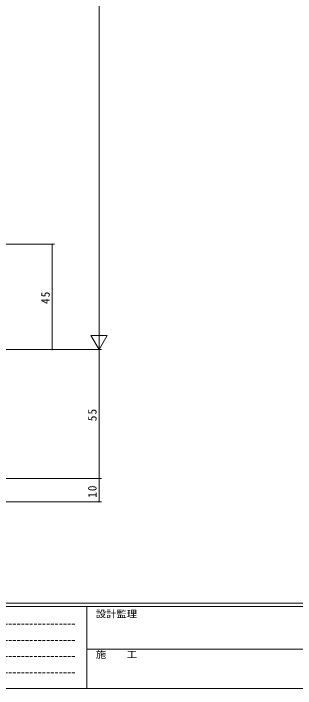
# Model space of a CAD drawing. Units: millimetres on the paper. Extents: x -420 to 373, y -297 to 267.
# Drawn here: x -191.5 to -71.1, y -297 to -8.8 of the extents above; entities that cross this region are included whole.
import ezdxf
from ezdxf.enums import TextEntityAlignment as Align

# ---------------------------------------------------------------- set-up
doc = ezdxf.new("R2010")
doc.units = ezdxf.units.MM
doc.linetypes.add('DASHED1', pattern=[1.8, 1.2, -0.6])
doc.layers.add('0-1_YKK_ZWAK', color=7, linetype='Continuous', lineweight=9)
doc.layers.add('0-6_YKK_D', color=6, linetype='Continuous', lineweight=9)
doc.styles.add('ＭＳ ゴシック', font='')
doc.styles.get('ＭＳ ゴシック').set_extended_font_data('MS Gothic')

msp = doc.modelspace()

# ---------------------------------------------------------------- linework, layer by layer
at = {"layer": '0-1_YKK_ZWAK'}
for p, q in [((352.3, -260.6), (-417.7, -260.6)), ((314.5, -262), (-417.7, -262)), ((-160.1, -262), (-160.1, -297)), ((-160.1, -280.199), (-31.3, -280.199)), ((-417.7, -297), (314.5, -297))]:
    msp.add_line(p, q, dxfattribs=at)
at = {"layer": '0-1_YKK_ZWAK', "linetype": 'DASHED1'}
for p, q in [((-413.101, -269.512), (-164.909, -269.512)), ((-413.101, -276.441), (-164.909, -276.441)), ((-413.101, -283.37), (-164.909, -283.37)), ((-413.101, -290.298), (-164.909, -290.298))]:
    msp.add_line(p, q, dxfattribs=at)
at = {"layer": '0-6_YKK_D'}
for p, q in [((-154.95, -145.282), (-154.95, 140.718)), ((-242.95, -107.282), (-173.95, -107.282)), ((-174.95, -152.282), (-174.95, -107.282)), ((-154.95, -152.282), (-154.95, -140.157)), ((-154.95, -152.282), (-158.45, -146.22)), ((-242.95, -152.282), (-153.95, -152.282)), ((-242.95, -152.282), (-173.95, -152.282)), ((-242.95, -152.282), (-153.95, -152.282)), ((-154.95, -207.282), (-154.95, -152.282)), ((-242.95, -207.282), (-153.95, -207.282)), ((-242.95, -207.282), (-153.95, -207.282)), ((-154.95, -207.282), (-154.95, -217.282)), ((-242.95, -217.282), (-153.95, -217.282))]:
    msp.add_line(p, q, dxfattribs=at)
msp.add_lwpolyline([(-154.95, -152.282), (-151.45, -146.22), (-158.45, -146.22)], dxfattribs=at)
for centre, start, end in [((-174.95, -107.282), 90, 270), ((-174.95, -107.282), 270, 90), ((-174.95, -152.282), 90, 270), ((-174.95, -152.282), 270, 90), ((-154.95, -207.282), 90, 270), ((-154.95, -207.282), 90, 270), ((-154.95, -207.282), 270, 90), ((-154.95, -207.282), 270, 90), ((-154.95, -217.282), 90, 270), ((-154.95, -217.282), 270, 90)]:
    msp.add_arc(centre, 0.106, start, end, dxfattribs=at)

# ---------------------------------------------------------------- texts
at = {"layer": '0-1_YKK_ZWAK', "style": 'ＭＳ ゴシック', "width": 1.1}
for s, p in [('設計監理', (-156.331, -267.533)), ('施\u3000\u3000工', (-156.331, -284.854))]:
    msp.add_text(s, height=2.933, dxfattribs=at).set_placement(p, align=Align.BOTTOM_LEFT)
at = {"layer": '0-6_YKK_D', "color": 3, "char_height": 3.666, "attachment_point": 7, "rotation": 90, "style": 'ＭＳ ゴシック'}
for s, insert in [('\\T1.21;\\W0.95;45', (-175.95, -132.815)), ('\\T1.21;\\W0.95;55', (-155.95, -182.852)), ('\\T1.21;\\W0.95;10', (-155.95, -215.583))]:
    msp.add_mtext(s, dxfattribs=dict(at, insert=insert))

doc.saveas('drawing.dxf')
